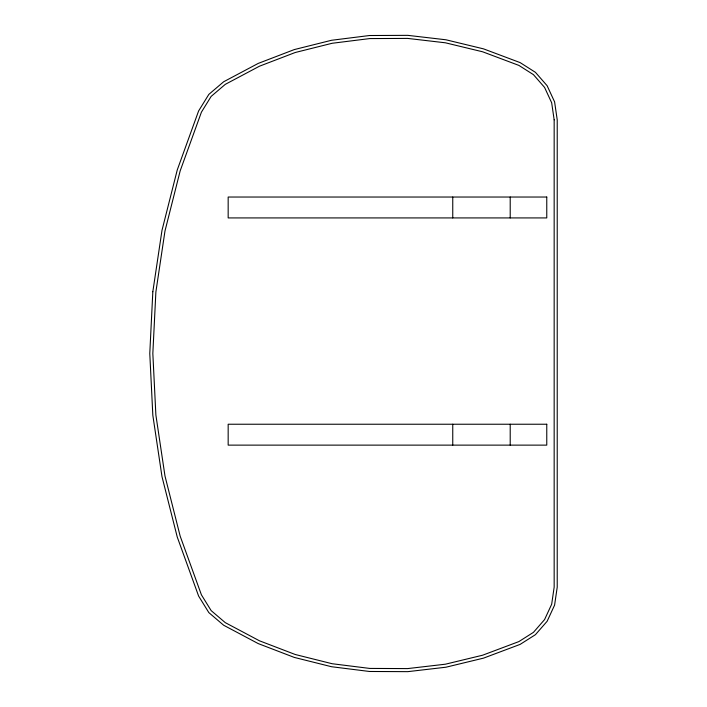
<?xml version="1.0" encoding="UTF-8"?>
<svg xmlns="http://www.w3.org/2000/svg" width="707" height="707" viewBox="0 0 707 707"><rect width="100%" height="100%" fill="white"/><g stroke="black" fill="none" stroke-linecap="round" stroke-linejoin="round"><path stroke-width="1.06" d="M510.207 197.032L510.207 217.924M510.207 424.235L510.207 445.127M452.754 197.032L452.754 217.924M452.754 424.235L452.754 445.127M554.164 119.837L554.164 587.163L551.672 604.246L544.567 619.597L533.449 632.35L518.876 641.594L482.625 655.212L445.401 664.2L407.63 668.592L369.726 668.424L332.122 663.723L295.226 654.496L259.469 640.798L225.268 622.637L211.163 610.618L201.424 594.861L180.17 536.127L164.987 476.014L155.876 414.982L152.836 353.5L155.876 292.018L164.987 230.986L180.17 170.882L201.424 112.148L211.163 96.382L225.268 84.363L259.469 66.202L295.226 52.504L332.122 43.277L369.726 38.576L407.63 38.408L445.401 42.8L482.625 51.788L518.876 65.398L533.44 74.65L544.567 87.403L551.663 102.754L554.164 119.837M152.827 291.717L149.778 353.5L152.827 415.283L161.983 476.615L177.245 537.02L198.605 596.036L208.839 612.616L223.668 625.244L258.205 643.582L294.306 657.422L331.556 666.728L369.531 671.482L407.798 671.65L445.931 667.214L483.517 658.137L520.122 644.395L535.438 634.674L547.138 621.267L554.597 605.121L557.222 587.163L557.222 119.837L554.597 101.879L547.138 85.733L535.438 72.335L520.122 62.605L483.517 48.863L445.931 39.786L407.798 35.35L369.531 35.518L331.556 40.272L294.306 49.578L258.205 63.418L223.668 81.756L208.839 94.385L198.605 110.964L177.245 169.98L161.983 230.385L152.827 291.717M546.767 197.032L228.167 197.032L228.167 217.924L546.767 217.924L546.767 197.032M546.767 424.235L228.167 424.235L228.167 445.127L546.767 445.127L546.767 424.235"/></g></svg>
